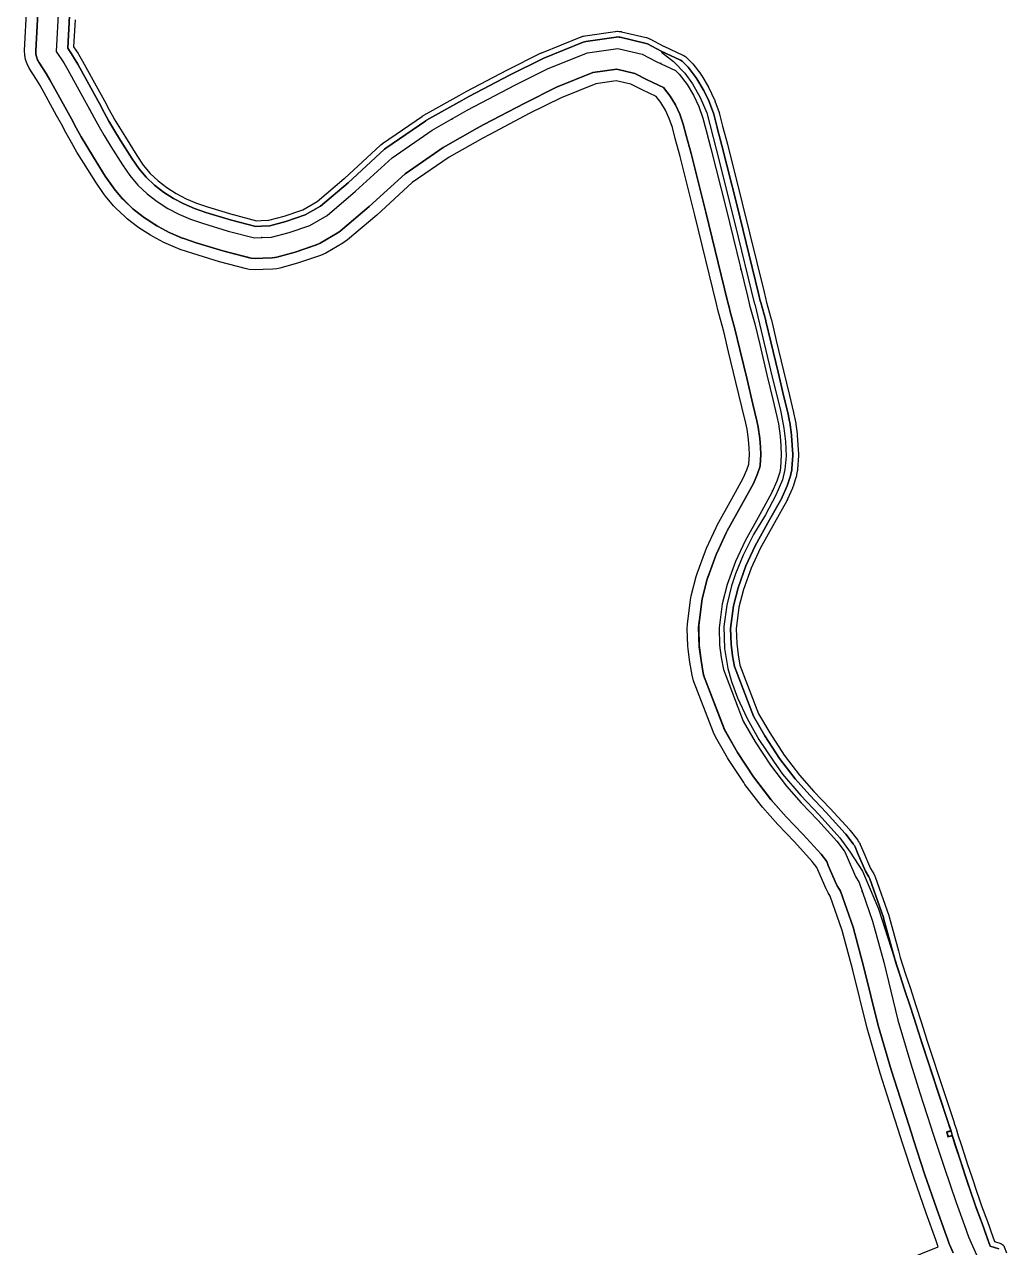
# Model space of a CAD drawing. Header units: inches. Extents: x 87989 to 118156, y 435697 to 451526.
# Drawn here: x 106301 to 106732, y 447447 to 447984 of the extents above; entities that cross this region are included whole.
import ezdxf

# ---------------------------------------------------------------- set-up
doc = ezdxf.new("R2010")
doc.units = ezdxf.units.IN
doc.header["$MEASUREMENT"] = 0
for name, color, linetype, true_color in [('As_waterkering_BWK', 7, 'Continuous', 0x7b8981), ('Beschermingszone_BWK', 7, 'Continuous', 0xcf890d), ('Grens_bebouwingsvrije_zone_BWK', 7, 'Continuous', 0x6789ae), ('Kernzone_BWK', 7, 'Continuous', 0xcb89af), ('Kunstwerken_BWK', 7, 'Continuous', 0xc78952), ('Referentiepunten_BWK', 7, 'Continuous', 0x178980)]:
    doc.layers.add(name, color=color, linetype=linetype, true_color=true_color)

msp = doc.modelspace()

# ---------------------------------------------------------------- linework, layer by layer
at = {"layer": 'As_waterkering_BWK'}
for points in [[(106315.9539, 447990.858), (106314.9887, 447971.8307), (106318.2242, 447966.8463), (106320.0119, 447963.7619), (106327.3972, 447950.4402), (106329.5298, 447946.508), (106331.6305, 447942.5763), (106333.7665, 447938.6984), (106336.019, 447934.897), (106338.9939, 447930.122), (106344.0427, 447921.985), (106347.2035, 447917.3444), (106350.8018, 447913.0955), (106354.825, 447909.2473), (106359.2366, 447905.8344), (106363.8902, 447902.871), (106368.7754, 447900.292), (106373.8541, 447898.118), (106379.1274, 447896.353), (106390.5087, 447892.943), (106402.0777, 447889.8911), (106405.2826, 447890.0182)], [(106405.2826, 447890.0182), (106409.4516, 447890.1835), (106417.2644, 447892.3023), (106426.3097, 447895.4117), (106433.8866, 447899.754), (106446.427, 447910.3884), (106462.4814, 447925.1428), (106480.0234, 447937.2365), (106495.4564, 447945.9499), (106498.4771, 447947.5927), (106516.5908, 447957.1043), (106530.9936, 447964.2779), (106548.238, 447971.2431), (106561.5025, 447973.1585), (106572.2371, 447970.6406), (106578.3963, 447967.451), (106586.8949, 447963.4261), (106588.4903, 447961.8284), (106592.0064, 447957.2283), (106594.7987, 447952.5667), (106597.1255, 447947.641), (106598.9562, 447942.5098), (106600.3014, 447937.1111), (106602.4206, 447929.1778), (106608.9238, 447903.3328), (106618.4807, 447864.2927), (106619.2775, 447861.0379), (106619.4534, 447860.3194), (106621.6971, 447852.2316), (106623.8526, 447843.0579), (106627.0678, 447829.783), (106629.6731, 447818.9409), (106631.4398, 447811.5493), (106632.1113, 447808.3123), (106632.884, 447802.7769), (106633.1769, 447798.5532), (106633.3562, 447794.6852), (106632.9988, 447788.8778), (106632.6708, 447787.0283), (106631.3742, 447783.0286), (106629.2186, 447778.1105), (106623.8611, 447768.5018), (106617.4128, 447756.9301), (106613.2021, 447747.7517), (106609.5744, 447737.7658), (106607.3909, 447729.1961), (106606.0684, 447718.5932), (106606.2862, 447711.108), (106607.0102, 447705.6611), (106607.9306, 447700.3272), (106616.6167, 447677.7225), (106621.8506, 447668.5552), (106628.5463, 447658.3859), (106635.5856, 447649.1422), (106642.1444, 447641.7595), (106649.3294, 447634.1599), (106657.6987, 447625.012), (106660.9521, 447620.7939), (106661.1338, 447620.5193), (106662.2652, 447617.8935)], [(106662.2652, 447617.8935), (106665.8799, 447609.5049), (106667.5051, 447606.796), (106673.4512, 447589.8333), (106678.379, 447571.7682), (106684.5239, 447546.4119), (106690.212, 447527.1539), (106694.2052, 447514.4748), (106699.0231, 447499.4778), (106699.9435, 447496.6645), (106704.8232, 447481.7788), (106710.1625, 447466.2785), (106714.3533, 447454.5225), (106714.6369, 447453.7267), (106715.5342, 447451.2096), (106719.1255, 447443.2967)]]:
    msp.add_lwpolyline(points, dxfattribs=at)
at = {"layer": 'Beschermingszone_BWK'}
for points in [[(106674.7446, 447435.66), (106702.2249, 447446.8513), (106701.4498, 447449.0258), (106701.1661, 447449.8216), (106696.9506, 447461.6483), (106691.5531, 447477.3185), (106686.6387, 447492.3075), (106685.7055, 447495.1602), (106680.8639, 447510.231), (106676.822, 447523.0682), (106671.0075, 447542.7804), (106664.8199, 447568.2766), (106660.0752, 447585.6703), (106654.7654, 447600.8177), (106653.8746, 447602.3026), (106653.0228, 447603.9647), (106649.4081, 447612.3534), (106648.9351, 447613.4511), (106646.9723, 447615.9959), (106639.0775, 447624.6251), (106631.8247, 447632.3013), (106625.1194, 447639.8439), (106624.4476, 447640.6602), (106617.4082, 447649.9039), (106616.8532, 447650.687), (106610.1576, 447660.8563), (106609.6927, 447661.6138), (106604.4587, 447670.7811), (106603.5483, 447672.7008), (106594.8185, 447695.4222), (106594.1389, 447697.9213), (106593.1731, 447703.5485), (106592.4082, 447709.2634), (106592.2921, 447710.7008), (106592.0743, 447718.1861), (106592.176, 447720.3261), (106593.4986, 447730.929), (106593.8244, 447732.6528), (106596.0078, 447741.2224), (106596.4158, 447742.5461), (106600.0435, 447752.532), (106600.4773, 447753.5894), (106604.688, 447762.7678), (106605.1834, 447763.7449), (106611.6325, 447775.3181), (106616.6649, 447784.3436), (106618.2717, 447788.0096), (106619.0645, 447790.4802), (106619.3362, 447794.7913), (106619.1993, 447797.7447), (106618.9512, 447801.3232), (106618.3095, 447805.9201), (106617.7744, 447808.4995), (106616.0586, 447815.6781), (106613.4582, 447826.4997), (106610.2349, 447839.809), (106608.1321, 447848.7578), (106605.9089, 447856.7837), (106605.679, 447857.709), (106604.8822, 447860.9638), (106595.3361, 447899.9602), (106588.8686, 447925.663), (106586.7462, 447933.6121), (106585.5384, 447938.4552), (106584.1717, 447942.2859), (106582.4343, 447945.9638), (106580.4028, 447949.3553), (106578.4205, 447951.9489), (106572.1811, 447954.9087), (106567.3451, 447957.4081), (106560.8831, 447958.9238), (106551.9129, 447957.6285), (106536.7448, 447951.502), (106522.9667, 447944.6396), (106505.0761, 447935.245), (106502.2426, 447933.7041), (106487.453, 447925.354), (106471.2338, 447914.1722), (106455.691, 447899.8956), (106442.9135, 447889.0529), (106440.8672, 447887.6185), (106433.2709, 447883.265), (106430.9795, 447882.2141), (106421.8157, 447879.0627), (106420.9287, 447878.7903), (106413.1159, 447876.6716), (106411.8827, 447876.3962), (106410.0064, 447876.1945), (106405.8375, 447876.0292), (106402.3551, 447875.8966), (106399.6466, 447876.1038), (106398.5066, 447876.3542), (106386.7141, 447879.4691), (106374.8966, 447883.0095), (106369.4105, 447884.8419), (106368.3449, 447885.2476), (106363.2662, 447887.4215), (106362.2392, 447887.9114), (106357.3541, 447890.4905), (106356.3705, 447891.062), (106351.7168, 447894.0254), (106350.67, 447894.7612), (106346.2585, 447898.1742), (106345.1481, 447899.1302), (106341.1248, 447902.9784), (106340.1181, 447904.0478), (106336.5199, 447908.2967), (106335.6325, 447909.4633), (106332.3092, 447914.3538), (106327.1045, 447922.7299), (106324.0555, 447927.6271), (106321.6129, 447931.7527), (106319.3251, 447935.9003), (106317.2025, 447939.8721), (106315.1218, 447943.7091), (106307.8323, 447956.8571), (106306.2888, 447959.5202), (106303.0551, 447964.5194), (106302.1271, 447966.3031), (106301.4666, 447968.2021), (106301.0875, 447970.1767), (106300.9977, 447972.1853), (106301.9719, 447991.5673)], [(106306.9655, 447991.314), (106305.9945, 447972.0587), (106306.0522, 447970.7674), (106306.296, 447969.498), (106306.7206, 447968.2772), (106307.3171, 447967.1306), (106310.5515, 447962.1367), (106312.1822, 447959.3231), (106319.5059, 447946.1131), (106321.6051, 447942.2421), (106323.7199, 447938.2846), (106325.9535, 447934.2333), (106328.3282, 447930.2235), (106331.3507, 447925.3699), (106336.4997, 447917.0792), (106339.765, 447912.278), (106340.3355, 447911.528), (106343.9337, 447907.2792), (106344.5809, 447906.5916), (106348.6041, 447902.7434), (106349.318, 447902.1289), (106353.7295, 447898.7159), (106354.4024, 447898.2429), (106359.0561, 447895.2795), (106359.6884, 447894.9121), (106364.5735, 447892.333), (106365.2337, 447892.0181), (106370.3124, 447889.8442), (106370.9975, 447889.5834), (106376.4076, 447887.775), (106388.0693, 447884.2812), (106399.782, 447881.1888), (106400.5149, 447881.0278), (106402.256, 447880.8946), (106405.6393, 447881.0252), (106409.8083, 447881.1906), (106411.0144, 447881.3203), (106411.8072, 447881.4973), (106419.9052, 447883.7036), (106429.3118, 447886.9275), (106430.7848, 447887.6031), (106438.3741, 447891.9526), (106439.6896, 447892.8747), (106452.3824, 447903.643), (106468.1079, 447918.0903), (106484.7996, 447929.5977), (106499.8189, 447938.0776), (106502.7191, 447939.6553), (106520.6896, 447949.0913), (106534.6908, 447956.0648), (106550.6004, 447962.4909), (106561.1043, 447964.0076), (106569.0923, 447962.134), (106574.4008, 447959.3881), (106581.6659, 447955.9255), (106584.5469, 447952.1671), (106586.8502, 447948.322), (106588.798, 447944.1984), (106590.3305, 447939.9033), (106591.5874, 447934.8618), (106593.709, 447926.9184), (106600.1889, 447901.1647), (106609.7388, 447862.1527), (106610.5356, 447858.8979), (106610.7462, 447858.0465), (106612.9767, 447849.9985), (106615.0983, 447840.9693), (106618.3188, 447827.6723), (106620.9209, 447816.8434), (106622.6549, 447809.5887), (106623.2387, 447806.7744), (106623.9272, 447801.8424), (106624.1913, 447798.0335), (106624.3433, 447794.7534), (106624.0473, 447789.9433), (106623.9177, 447789.212), (106622.9512, 447786.2307), (106621.1484, 447782.1175), (106615.9998, 447772.8837), (106609.5511, 447761.3111), (106609.2326, 447760.6829), (106605.0218, 447751.5045), (106604.743, 447750.8248), (106601.1153, 447740.8389), (106600.853, 447739.9879), (106598.6696, 447731.4182), (106598.4601, 447730.3101), (106597.1376, 447719.7072), (106597.0722, 447718.3315), (106597.29, 447710.8462), (106597.3646, 447709.9222), (106598.1149, 447704.303), (106599.0645, 447698.7805), (106599.5014, 447697.1739), (106608.2156, 447674.4943), (106608.8008, 447673.2602), (106614.1842, 447663.8494), (106621.2077, 447653.1849), (106628.4254, 447643.6895), (106628.8573, 447643.1647), (106635.5103, 447635.6792), (106642.7389, 447628.0304), (106650.8031, 447619.2159), (106653.2781, 447616.007), (106653.9999, 447614.332), (106657.6146, 447605.9433), (106658.1622, 447604.8748), (106659.3153, 447602.9528), (106664.8523, 447587.1571), (106669.6624, 447569.5236), (106675.8348, 447544.0773), (106681.6042, 447524.5274), (106685.6287, 447511.7467), (106690.4618, 447496.7022), (106691.3904, 447493.8636), (106696.2924, 447478.9114), (106701.6691, 447463.3019), (106705.8758, 447451.5005), (106706.1595, 447450.7047), (106707.0567, 447448.1876), (106707.3388, 447447.4902), (106708.8537, 447444.1522)], [(106728.9438, 447445.8833), (106725.105, 447447.118), (106723.0477, 447452.8022), (106722.4153, 447454.5494), (106721.507, 447457.059), (106718.9694, 447463.9908), (106717.8548, 447467.0353), (106717.5384, 447467.9229), (106717, 447469.538), (106714.5948, 447476.7537), (106712.7887, 447482.1719), (106712.134, 447484.136), (106709.7662, 447491.4764), (106708.6914, 447494.8085), (106708.347, 447495.876), (106707.874, 447497.58), (106707.7721, 447497.8797), (106706.9215, 447500.3806), (106706.8582, 447500.5668), (106706.264, 447502.314), (106705.5381, 447504.5271), (106702.2148, 447514.6592), (106700.3181, 447520.4419), (106697.2661, 447529.7466), (106694.9548, 447536.7932), (106694.619, 447537.817), (106692.5093, 447544.3716), (106690.0305, 447552.0729), (106687.519, 447559.876), (106687.5151, 447559.8878), (106685.571, 447565.8445), (106683.7034, 447571.5666), (106683.175, 447573.1856), (106678.2749, 447591.1491), (106678.1696, 447591.4873), (106672.2135, 447608.478), (106671.8139, 447609.3321), (106670.3395, 447611.7905), (106666.8571, 447619.8722), (106665.7256, 447622.4979), (106665.4639, 447623.0193), (106665.3037, 447623.2783), (106665.1219, 447623.553), (106664.9112, 447623.8476), (106661.6578, 447628.0657), (106661.3877, 447628.387), (106652.9906, 447637.5649), (106645.8309, 447645.1382), (106639.4491, 447652.3217), (106632.6281, 447661.2787), (106626.114, 447671.1722), (106621.1475, 447679.8712), (106612.7742, 447701.6618), (106611.9538, 447706.4159), (106611.2766, 447711.5111), (106611.0774, 447718.3551), (106612.3136, 447728.2658), (106614.3584, 447736.2913), (106617.8319, 447745.8525), (106621.8758, 447754.6673), (106628.2284, 447766.0674), (106633.5857, 447775.6755), (106633.7981, 447776.1033), (106635.9537, 447781.0214), (106636.1305, 447781.4867), (106637.4272, 447785.4864), (106637.5941, 447786.1553), (106637.922, 447788.0048), (106637.9893, 447788.5707), (106638.3467, 447794.3781), (106638.3508, 447794.9166), (106638.1715, 447798.7847), (106638.1649, 447798.8991), (106637.872, 447803.1228), (106637.836, 447803.4682), (106637.0633, 447809.0035), (106637.0071, 447809.3279), (106636.3356, 447812.5649), (106636.3028, 447812.7117), (106634.5354, 447820.1062), (106631.9283, 447830.9556), (106628.7161, 447844.2182), (106626.5646, 447853.3753), (106626.5152, 447853.5683), (106624.2918, 447861.5825), (106624.1341, 447862.2267), (106623.3373, 447865.4816), (106613.7765, 447904.5373), (106607.2603, 447930.433), (106605.1534, 447938.3201), (106605.1324, 447938.4015), (106603.8078, 447943.7187), (106603.6654, 447944.1899), (106601.8347, 447949.3212), (106601.6464, 447949.7766), (106599.3196, 447954.7023), (106599.088, 447955.1361), (106596.2957, 447959.7976), (106595.9788, 447960.2646), (106592.4628, 447964.8647), (106592.0283, 447965.3614), (106590.4329, 447966.9591), (106589.7764, 447967.5123), (106589.035, 447967.9449), (106580.6167, 447971.9318), (106574.5364, 447975.0806), (106573.9472, 447975.3391), (106573.3789, 447975.5085), (106562.6443, 447978.0264), (106562.0305, 447978.1305), (106561.4085, 447978.1576), (106560.7879, 447978.1071), (106547.5234, 447976.1917), (106546.935, 447976.0703), (106546.3654, 447975.8792), (106529.121, 447968.914), (106528.7645, 447968.7535), (106514.314, 447961.5555), (106496.1205, 447952.0023), (106493.0329, 447950.3231), (106477.5651, 447941.5905), (106477.1854, 447941.353), (106459.6434, 447929.2593), (106459.098, 447928.8242), (106443.1171, 447914.1374), (106431.0026, 447903.864), (106424.2354, 447899.9858), (106415.7958, 447897.0846), (106408.6886, 447895.1572), (106405.0845, 447895.0142), (106402.6284, 447894.9168), (106391.8643, 447897.7565), (106380.6388, 447901.1198), (106375.6343, 447902.7948), (106370.9299, 447904.8085), (106366.4044, 447907.1977), (106362.1151, 447909.929), (106358.0917, 447913.0417), (106354.4476, 447916.5273), (106351.1884, 447920.3757), (106348.2352, 447924.7117), (106343.24, 447932.7621), (106340.2921, 447937.4937), (106338.1081, 447941.1796), (106336.0255, 447944.9607), (106333.9324, 447948.8779), (106331.7814, 447952.8442), (106324.3614, 447966.2277), (106322.5502, 447969.3535), (106322.4181, 447969.5687), (106320.0644, 447973.1947), (106320.7843, 447987.3878)]]:
    msp.add_lwpolyline(points, dxfattribs=at)
msp.add_lwpolyline([(106323.1995, 447985.6528), (106322.6022, 447973.8768), (106324.5319, 447970.9032), (106324.6971, 447970.6341), (106326.5361, 447967.4604), (106333.9734, 447954.0462), (106336.1337, 447950.063), (106338.2229, 447946.1529), (106340.2595, 447942.4543), (106340.2985, 447942.386), (106342.4287, 447938.7921), (106345.3631, 447934.0821), (106350.3314, 447926.075), (106353.1809, 447921.8913), (106356.2705, 447918.2431), (106359.7251, 447914.9389), (106363.5544, 447911.9764), (106367.6615, 447909.3611), (106372.0071, 447907.0668), (106376.5244, 447905.1332), (106381.3565, 447903.5152), (106381.4325, 447903.4911), (106392.5022, 447900.1744), (106392.582, 447900.152), (106402.9038, 447897.4297), (106404.9854, 447897.5123), (106408.307, 447897.644), (106415.0614, 447899.4757), (106423.1983, 447902.2729), (106429.5605, 447905.9191), (106441.4247, 447915.9788), (106441.4995, 447916.0448), (106457.4063, 447930.6649), (106457.5389, 447930.7785), (106458.0842, 447931.2136), (106458.2244, 447931.3176), (106475.7664, 447943.4113), (106475.86, 447943.4728), (106476.2398, 447943.7102), (106476.3361, 447943.7675), (106491.8211, 447952.5097), (106494.9421, 447954.2071), (106513.1756, 447963.7811), (106527.6498, 447970.9912), (106527.7382, 447971.0331), (106528.0948, 447971.1936), (106528.1847, 447971.232), (106545.4291, 447978.1972), (106545.5701, 447978.2493), (106546.1397, 447978.4404), (106546.4297, 447978.5187), (106547.0181, 447978.6401), (106547.1661, 447978.6661), (106560.4306, 447980.5815), (106560.5854, 447980.5989), (106561.2059, 447980.6494), (106561.5171, 447980.6552), (106562.1392, 447980.6282), (106562.4487, 447980.5953), (106563.0625, 447980.4911), (106563.2152, 447980.4603), (106573.9498, 447977.9425), (106574.0931, 447977.9043), (106574.6615, 447977.7349), (106574.9517, 447977.6285), (106575.5409, 447977.3699), (106575.6861, 447977.3006), (106581.6871, 447974.1919), (106581.7667, 447974.1525), (106590.105, 447970.2043), (106590.2951, 447970.1041), (106591.0365, 447969.6715), (106591.3872, 447969.4241), (106592.0437, 447968.871), (106592.2019, 447968.7257), (106593.7974, 447967.1279), (106593.9101, 447967.0074), (106594.3446, 447966.5106), (106594.4491, 447966.3829), (106597.9651, 447961.7828), (106598.0476, 447961.6683), (106598.3644, 447961.2013), (106598.4404, 447961.0823), (106601.2327, 447956.4208), (106601.2933, 447956.3137), (106601.5249, 447955.88), (106601.5801, 447955.7701), (106603.9069, 447950.8444), (106603.9568, 447950.7317), (106604.1451, 447950.2763), (106604.1893, 447950.1612), (106606.0201, 447945.03), (106606.0586, 447944.9131), (106606.201, 447944.4419), (106606.2337, 447944.323), (106607.5635, 447938.9856), (106609.6802, 447931.0606), (106616.2029, 447905.1395), (106625.7656, 447866.076), (106626.5624, 447862.8212), (106626.7014, 447862.251), (106626.7207, 447862.1771), (106628.9306, 447854.2125), (106628.9924, 447853.9713), (106631.1478, 447844.7983), (106634.3586, 447831.5419), (106636.9665, 447820.6888), (106638.7386, 447813.2745), (106638.7795, 447813.0911), (106639.455, 447809.8357), (106639.4704, 447809.7548), (106639.5266, 447809.4305), (106639.5393, 447809.3491), (106640.312, 447803.8138), (106640.3225, 447803.7276), (106640.3585, 447803.3823), (106640.366, 447803.2958), (106640.6598, 447799.0577), (106640.6681, 447798.9147), (106640.8481, 447795.0324), (106640.8507, 447794.8977), (106640.8466, 447794.3591), (106640.842, 447794.2245), (106640.4846, 447788.4171), (106640.4718, 447788.2752), (106640.4045, 447787.7093), (106640.3836, 447787.5684), (106640.0557, 447785.7189), (106640.0197, 447785.5502), (106639.8528, 447784.8812), (106639.8053, 447784.7154), (106638.5087, 447780.7157), (106638.4674, 447780.5983), (106638.2905, 447780.1331), (106638.2434, 447780.0178), (106636.0878, 447775.0997), (106636.0372, 447774.9915), (106635.8248, 447774.5637), (106635.7692, 447774.458), (106630.4121, 447764.8502), (106624.1072, 447753.5359), (106620.1467, 447744.9028), (106616.7505, 447735.5541), (106614.775, 447727.8006), (106613.5819, 447718.2361), (106613.7718, 447711.7127), (106614.4183, 447706.8411), (106614.4329, 447706.7454), (106615.196, 447702.3291), (106623.4129, 447680.9455), (106628.2457, 447672.4807), (106634.669, 447662.7251), (106641.3808, 447653.9115), (106647.648, 447646.8561), (106647.7003, 447646.7991), (106654.8212, 447639.2674), (106663.2322, 447630.0746), (106663.3015, 447629.9956), (106663.5715, 447629.6743), (106663.6374, 447629.5925), (106666.8908, 447625.3745), (106666.9448, 447625.3018), (106667.1555, 447625.0071), (106667.2068, 447624.9325), (106667.3886, 447624.6578), (106667.4296, 447624.5937), (106667.5899, 447624.3346), (106667.6982, 447624.1408), (106667.9599, 447623.6195), (106668.0216, 447623.4872), (106669.153, 447620.8615), (106672.5693, 447612.9331), (106673.9579, 447610.6179), (106674.0783, 447610.3916), (106674.4779, 447609.5375), (106674.5728, 447609.3051), (106680.5289, 447592.3143), (106680.5567, 447592.2302), (106680.662, 447591.892), (106680.6868, 447591.807), (106684.7832, 447576.7895), (106685.5704, 447573.9035), (106687.9476, 447566.6202), (106689.8942, 447560.656), (106692.4103, 447552.8389), (106694.8891, 447545.1376), (106696.9967, 447538.5896), (106697.3303, 447537.5724), (106699.6416, 447530.5258), (106702.6936, 447521.2211), (106704.5903, 447515.4384), (106707.9136, 447505.3063), (106708.6357, 447503.1048), (106709.2252, 447501.3716), (106709.2884, 447501.1855), (106710.139, 447498.6846), (106710.2409, 447498.3848), (106710.2829, 447498.2487), (106710.7423, 447496.5937), (106711.0707, 447495.5761), (106712.1455, 447492.2439), (106714.5103, 447484.9128), (106715.1604, 447482.9625), (106716.9665, 447477.5443), (106719.3717, 447470.3286), (106719.9015, 447468.7393), (106720.2075, 447467.8808), (106721.317, 447464.8503), (106723.8562, 447457.9141), (106724.7661, 447455.4003), (106725.3985, 447453.6531), (106727.0383, 447449.1223), (106729.7093, 447448.2632, -0.22774606), (106731.28, 447446.7733), (106732.2618, 447444.1957, -0.26431355)], format="xyb", dxfattribs=at)
at = {"layer": 'Grens_bebouwingsvrije_zone_BWK'}
msp.add_lwpolyline([(106708.8537, 447444.1522), (106707.1832, 447447.833), (106706.1595, 447450.7047), (106705.8758, 447451.5005), (106701.6689, 447463.3018), (106696.2919, 447478.9113), (106691.3904, 447493.8636), (106690.4617, 447496.7022), (106685.6286, 447511.7467), (106681.6035, 447524.5272), (106675.8295, 447544.0759), (106669.6624, 447569.5236), (106664.8523, 447587.1571), (106659.3153, 447602.9528), (106657.8527, 447605.3908), (106653.9999, 447614.332), (106653.2781, 447616.007), (106650.8031, 447619.2159), (106642.7389, 447628.0304), (106635.5087, 447635.6778), (106628.6315, 447643.4189), (106621.1991, 447653.1788), (106614.1765, 447663.8447), (106608.4612, 447673.855), (106599.2121, 447697.9248), (106598.1116, 447704.3025), (106597.3035, 447710.3823), (106597.0521, 447719.0219), (106598.5301, 447730.8708), (106600.9631, 447740.4199), (106604.8685, 447751.1703), (106609.3795, 447761.0032), (106615.9998, 447772.8837), (106621.1484, 447782.1175), (106622.9512, 447786.2307), (106623.9177, 447789.212), (106624.0473, 447789.9433), (106624.3433, 447794.7534), (106624.1913, 447798.0335), (106623.9272, 447801.8424), (106623.2387, 447806.7744), (106622.6549, 447809.5887), (106620.9209, 447816.8434), (106618.3188, 447827.6723), (106615.0982, 447840.9693), (106612.9767, 447849.9985), (106610.7442, 447858.0459), (106610.5356, 447858.8979), (106609.7388, 447862.1527), (106600.1888, 447901.1647), (106593.7086, 447926.9182), (106591.5867, 447934.8616), (106590.3305, 447939.9033), (106588.798, 447944.1984), (106586.8502, 447948.322), (106584.5469, 447952.1671), (106581.7013, 447955.8901), (106581.6305, 447955.961), (106574.3995, 447959.3856), (106569.0923, 447962.134), (106561.1043, 447964.0076), (106550.6004, 447962.4909), (106534.6908, 447956.0648), (106520.6896, 447949.0913), (106502.7193, 447939.6549), (106499.8189, 447938.0776), (106484.7996, 447929.5977), (106468.1079, 447918.0903), (106452.3848, 447903.6404), (106439.0779, 447892.3559), (106430.0435, 447887.1783), (106419.9081, 447883.6941), (106410.8251, 447881.2309), (106405.6393, 447881.0252), (106401.0864, 447880.8447), (106388.0686, 447884.2788), (106376.4069, 447887.7729), (106370.6497, 447889.6998), (106364.8972, 447892.1621), (106359.3648, 447895.0829), (106354.0551, 447898.464), (106348.9449, 447902.4174), (106344.2392, 447906.9184), (106340.0306, 447911.888), (106336.4963, 447917.077), (106331.3507, 447925.3699), (106328.3272, 447930.2229), (106325.9515, 447934.2322), (106323.7195, 447938.2844), (106321.605, 447942.242), (106319.5057, 447946.113), (106312.1822, 447959.3231), (106310.5515, 447962.1367), (106306.6888, 447968.0873), (106306.296, 447969.498), (106305.9427, 447971.1512), (106306.9896, 447991.7893)], dxfattribs=at)
at = {"layer": 'Kernzone_BWK'}
for points in [[(106708.8537, 447444.1522), (106707.3388, 447447.4902), (106707.0567, 447448.1876), (106706.1595, 447450.7047), (106705.8758, 447451.5005), (106701.6691, 447463.3019), (106696.2924, 447478.9114), (106691.3904, 447493.8636), (106690.4618, 447496.7022), (106685.6287, 447511.7467), (106681.6042, 447524.5274), (106675.8348, 447544.0773), (106669.6624, 447569.5236), (106664.8523, 447587.1571), (106659.3153, 447602.9528), (106658.1622, 447604.8748), (106657.6146, 447605.9433), (106653.9999, 447614.332), (106653.2781, 447616.007), (106650.8031, 447619.2159), (106642.7389, 447628.0304), (106635.5103, 447635.6792), (106628.8573, 447643.1647), (106628.4254, 447643.6895), (106621.2077, 447653.1849), (106614.1842, 447663.8494), (106608.8008, 447673.2602), (106608.2156, 447674.4943), (106599.5014, 447697.1739), (106599.0645, 447698.7805), (106598.1149, 447704.303), (106597.3646, 447709.9222), (106597.29, 447710.8462), (106597.0722, 447718.3315), (106597.1376, 447719.7072), (106598.4601, 447730.3101), (106598.6696, 447731.4182), (106600.853, 447739.9879), (106601.1153, 447740.8389), (106604.743, 447750.8248), (106605.0218, 447751.5045), (106609.2326, 447760.6829), (106609.5511, 447761.3111), (106615.9998, 447772.8837), (106621.1484, 447782.1175), (106622.9512, 447786.2307), (106623.9177, 447789.212), (106624.0473, 447789.9433), (106624.3433, 447794.7534), (106624.1913, 447798.0335), (106623.9272, 447801.8424), (106623.2387, 447806.7744), (106622.6549, 447809.5887), (106620.9209, 447816.8434), (106618.3188, 447827.6723), (106615.0983, 447840.9693), (106612.9767, 447849.9985), (106610.7462, 447858.0465), (106610.5356, 447858.8979), (106609.7388, 447862.1527), (106600.1889, 447901.1647), (106593.709, 447926.9184), (106591.5874, 447934.8618), (106590.3305, 447939.9033), (106588.798, 447944.1984), (106586.8502, 447948.322), (106584.5469, 447952.1671), (106581.6659, 447955.9255), (106574.4008, 447959.3881), (106569.0923, 447962.134), (106561.1043, 447964.0076), (106550.6004, 447962.4909), (106534.6908, 447956.0648), (106520.6896, 447949.0913), (106502.7191, 447939.6553), (106499.8189, 447938.0776), (106484.7996, 447929.5977), (106468.1079, 447918.0903), (106452.3824, 447903.643), (106439.6896, 447892.8747), (106438.3741, 447891.9526), (106430.7848, 447887.6031), (106429.3118, 447886.9275), (106419.9052, 447883.7036), (106411.8072, 447881.4973), (106411.0144, 447881.3203), (106409.8083, 447881.1906), (106405.6393, 447881.0252), (106402.256, 447880.8946), (106400.5149, 447881.0278), (106399.782, 447881.1888), (106388.0693, 447884.2812), (106376.4076, 447887.775), (106370.9975, 447889.5834), (106370.3124, 447889.8442), (106365.2337, 447892.0181), (106364.5735, 447892.333), (106359.6884, 447894.9121), (106359.0561, 447895.2795), (106354.4024, 447898.2429), (106353.7295, 447898.7159), (106349.318, 447902.1289), (106348.6041, 447902.7434), (106344.5809, 447906.5916), (106343.9337, 447907.2792), (106340.3355, 447911.528), (106339.765, 447912.278), (106336.4997, 447917.0792), (106331.3507, 447925.3699), (106328.3282, 447930.2235), (106325.9535, 447934.2333), (106323.7199, 447938.2846), (106321.6051, 447942.2421), (106319.5059, 447946.1131), (106312.1822, 447959.3231), (106310.5515, 447962.1367), (106307.3171, 447967.1306), (106306.7206, 447968.2772), (106306.296, 447969.498), (106306.0522, 447970.7674), (106305.9945, 447972.0587), (106306.9655, 447991.314)], [(106320.7843, 447987.3878), (106320.0644, 447973.1947), (106322.4181, 447969.5687), (106322.5502, 447969.3535), (106324.3614, 447966.2277), (106331.7814, 447952.8442), (106333.9324, 447948.8779), (106336.0255, 447944.9607), (106338.1081, 447941.1796), (106340.2921, 447937.4937), (106343.24, 447932.7621), (106348.2352, 447924.7117), (106351.1884, 447920.3757), (106354.4476, 447916.5273), (106358.0917, 447913.0417), (106362.1151, 447909.929), (106366.4044, 447907.1977), (106370.9299, 447904.8085), (106375.6343, 447902.7948), (106380.6388, 447901.1198), (106391.8643, 447897.7565), (106402.6284, 447894.9168), (106405.0845, 447895.0142), (106408.6886, 447895.1572), (106415.7958, 447897.0846), (106424.2354, 447899.9858), (106431.0026, 447903.864), (106443.1171, 447914.1374), (106459.098, 447928.8242), (106459.6434, 447929.2593), (106477.1854, 447941.353), (106477.5651, 447941.5905), (106493.0329, 447950.3231), (106496.1205, 447952.0023), (106514.314, 447961.5555), (106528.7645, 447968.7535), (106529.121, 447968.914), (106546.3654, 447975.8792), (106546.935, 447976.0703), (106547.5234, 447976.1917), (106560.7879, 447978.1071), (106561.4085, 447978.1576), (106562.0305, 447978.1305), (106562.6443, 447978.0264), (106573.3789, 447975.5085), (106573.9472, 447975.3391), (106574.5364, 447975.0806), (106580.6167, 447971.9318), (106589.035, 447967.9449), (106589.7764, 447967.5123), (106590.4329, 447966.9591), (106592.0283, 447965.3614), (106592.4628, 447964.8647), (106595.9788, 447960.2646), (106596.2957, 447959.7976), (106599.088, 447955.1361), (106599.3196, 447954.7023), (106601.6464, 447949.7766), (106601.8347, 447949.3212), (106603.6654, 447944.1899), (106603.8078, 447943.7187), (106605.1324, 447938.4015), (106605.1534, 447938.3201), (106607.2603, 447930.433), (106613.7765, 447904.5373), (106623.3373, 447865.4816), (106624.1341, 447862.2267), (106624.2918, 447861.5825), (106626.5152, 447853.5683), (106626.5646, 447853.3753), (106628.7161, 447844.2182), (106631.9283, 447830.9556), (106634.5354, 447820.1062), (106636.3028, 447812.7117), (106636.3356, 447812.5649), (106637.0071, 447809.3279), (106637.0633, 447809.0035), (106637.836, 447803.4682), (106637.872, 447803.1228), (106638.1649, 447798.8991), (106638.1715, 447798.7847), (106638.3508, 447794.9166), (106638.3467, 447794.3781), (106637.9893, 447788.5707), (106637.922, 447788.0048), (106637.5941, 447786.1553), (106637.4272, 447785.4864), (106636.1305, 447781.4867), (106635.9537, 447781.0214), (106633.7981, 447776.1033), (106633.5857, 447775.6755), (106628.2284, 447766.0674), (106621.8758, 447754.6673), (106617.8319, 447745.8525), (106614.3584, 447736.2913), (106612.3136, 447728.2658), (106611.0774, 447718.3551), (106611.2766, 447711.5111), (106611.9538, 447706.4159), (106612.7742, 447701.6618), (106621.1475, 447679.8712), (106626.114, 447671.1722), (106632.6281, 447661.2787), (106639.4491, 447652.3217), (106645.8309, 447645.1382), (106652.9906, 447637.5649), (106661.3877, 447628.387), (106661.6578, 447628.0657), (106664.9112, 447623.8476), (106665.1219, 447623.553), (106665.3037, 447623.2783), (106665.4639, 447623.0193), (106665.7256, 447622.4979), (106666.8571, 447619.8722), (106670.3395, 447611.7905), (106671.8139, 447609.3321), (106672.2135, 447608.478), (106678.1696, 447591.4873), (106678.2749, 447591.1491), (106683.175, 447573.1856), (106685.571, 447565.8445), (106687.5151, 447559.8878), (106687.519, 447559.876), (106690.0305, 447552.0729), (106692.5093, 447544.3716), (106694.619, 447537.817), (106694.9548, 447536.7932), (106697.2661, 447529.7466), (106700.3181, 447520.4419), (106702.2148, 447514.6592), (106705.5381, 447504.5271), (106706.264, 447502.314), (106706.8582, 447500.5668), (106706.9215, 447500.3806), (106707.7721, 447497.8797), (106707.874, 447497.58), (106708.347, 447495.876), (106708.6914, 447494.8085), (106709.7662, 447491.4764), (106712.134, 447484.136), (106712.7887, 447482.1719), (106714.5948, 447476.7537), (106717, 447469.538), (106717.5384, 447467.9229), (106717.8548, 447467.0353), (106718.9694, 447463.9908), (106721.507, 447457.059), (106722.4153, 447454.5494), (106723.0477, 447452.8022), (106725.105, 447447.118), (106728.9438, 447445.8833)]]:
    msp.add_lwpolyline(points, dxfattribs=at)
at = {"layer": 'Kunstwerken_BWK'}
for points in [[(106580.726, 447971.522), (106586.027, 447967.451), (106591.045, 447962.244), (106594.359, 447957.51), (106597.672, 447951.545), (106600.607, 447944.824), (106604.773, 447928.918), (106612.915, 447896.255), (106621.625, 447860.752)], [(106621.72, 447860.752), (106629.388, 447828.752), (106632.986, 447814.267), (106634.501, 447806.314), (106635.164, 447800.539), (106635.448, 447794.101), (106634.974, 447788.231), (106633.838, 447783.687), (106630.998, 447776.965), (106626.359, 447768.35), (106621.152, 447759.64), (106616.607, 447750.551), (106613.294, 447742.409), (106611.495, 447737.107), (106609.507, 447728.681), (106608.181, 447719.308), (106608.371, 447709.651), (106609.885, 447700.847), (106611.495, 447695.166), (106614.051, 447687.971), (106618.311, 447678.882), (106623.519, 447669.604), (106629.862, 447660.042), (106633.933, 447654.456), (106641.886, 447644.989), (106649.933, 447636.468), (106659.116, 447626.432), (106663.661, 447620.184), (106669.057, 447611.852), (106671.992, 447604.941), (106675.968, 447595.284), (106680.134, 447582.503), (106687.519, 447559.876), (106694.619, 447537.817), (106706.264, 447502.314), (106707.874, 447497.58), (106706.075, 447497.012), (106706.738, 447495.308), (106708.347, 447495.876), (106712.134, 447484.136), (106717.625, 447467.663), (106721.507, 447457.059), (106725.105, 447447.118)], [(106707.5921, 447497.8185), (106705.8458, 447497.3158), (106706.4544, 447495.1726), (106708.2272, 447495.5959)]]:
    msp.add_lwpolyline(points, dxfattribs=at)
at = {"layer": 'Referentiepunten_BWK'}
for p in [(106580.3851, 447966.5091), (106329.5323, 447946.5033), (106488.6212, 447942.0908), (106405.2749, 447890.0179), (106615.5801, 447876.1419), (106629.5349, 447778.832), (106613.7833, 447685.0963), (106668.8973, 447602.8243), (106696.6659, 447506.8153)]:
    msp.add_point(p, dxfattribs=at)

doc.saveas('drawing.dxf')
